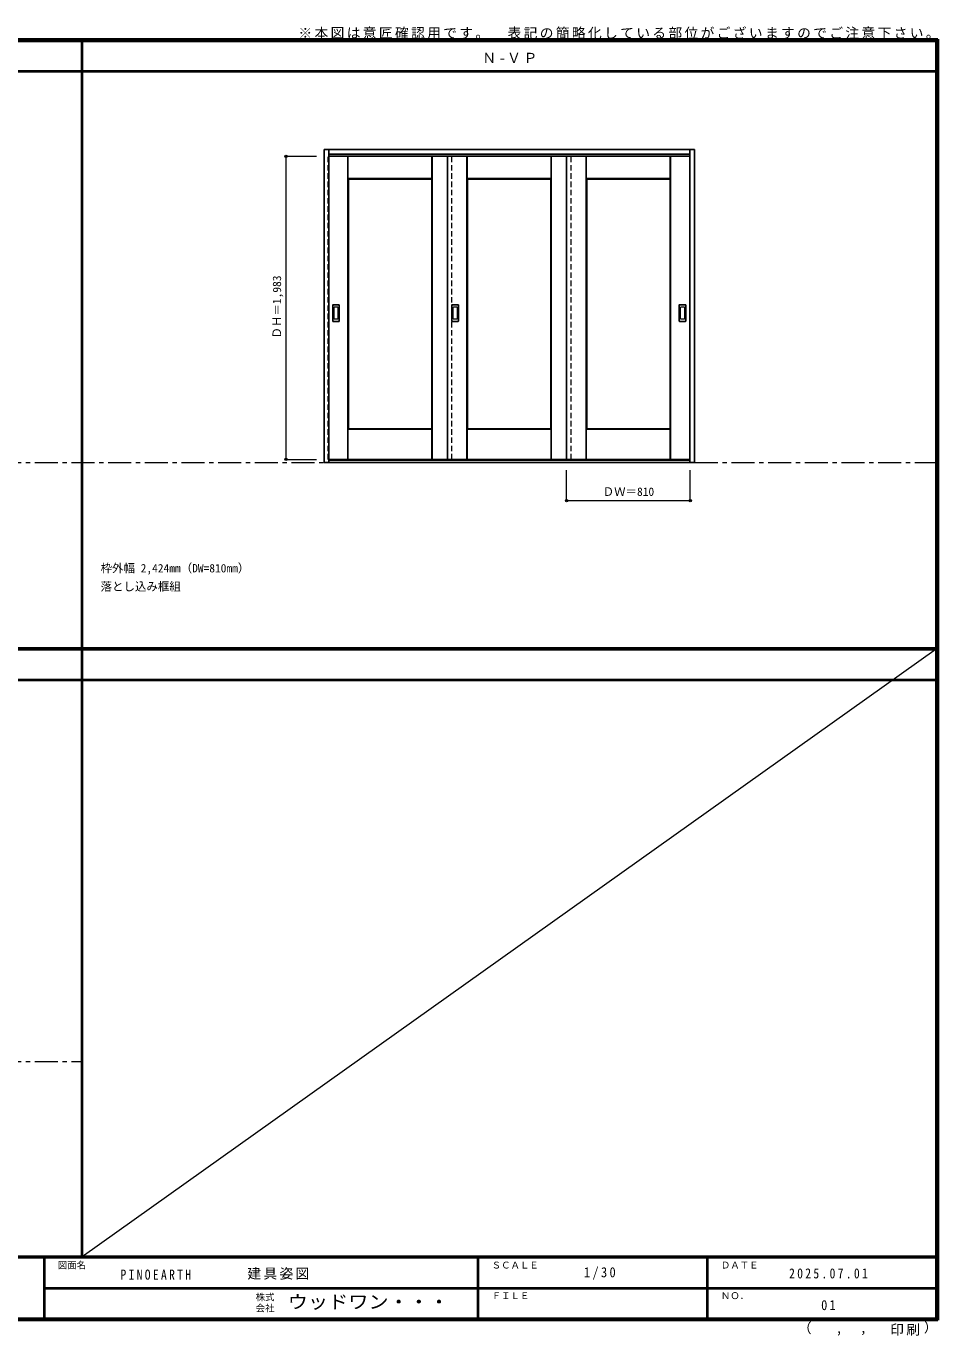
# Model space of a CAD drawing. Units: millimetres, scale not verified. Extents: x -6000 to 5700, y -4307 to 4260.
# Drawn here: x -267 to 5700, y -4307 to 4260 of the extents above; entities that cross this region are included whole.
import ezdxf
from ezdxf.enums import TextEntityAlignment as Align

# ---------------------------------------------------------------- set-up
doc = ezdxf.new("R2010")
doc.units = ezdxf.units.MM
doc.header["$LTSCALE"] = 30
doc.header["$PDMODE"] = 32
doc.header["$PDSIZE"] = 15
doc.linetypes.add('CHAIN1', pattern=[8, 5, -1, 1, -1])
doc.linetypes.add('DASHED1', pattern=[1.8, 1.2, -0.6])
for name, color, linetype, lineweight in [('0-2_扉', 4, 'DASHED1', 9), ('0-3_仕上げ', 7, 'Continuous', 18), ('0-4_枠', 3, 'Continuous', 25), ('0-6_引手', 7, 'Continuous', 18), ('0-A_文字', 7, 'CHAIN1', 18), ('0-B_寸法', 7, 'Continuous', 9), ('F-0_補助線', 7, 'Continuous', 18), ('F-1_枠', 6, 'Continuous', 40)]:
    doc.layers.add(name, color=color, linetype=linetype, lineweight=lineweight)
doc.layers.add('F-A_文字', color=7, linetype='Continuous')
doc.styles.add('ＭＳ ゴシック', font='')
doc.styles.get('ＭＳ ゴシック').set_extended_font_data('MS Gothic')

msp = doc.modelspace()

# ---------------------------------------------------------------- linework, layer by layer
at = {"layer": '0-2_扉'}
for p, q in [((1710, 3409), (1713, 3409)), ((2520, 1426), (2520, 3409)), ((3300, 1426), (3300, 3409)), ((4080, 3409), (4077, 3409))]:
    msp.add_line(p, q, dxfattribs=at)
at = {"layer": '0-2_扉', "color": 3, "linetype": 'Continuous', "lineweight": 25}
for p, q in [((1713, 3409), (4077, 3409)), ((2490, 3409), (2490, 1426)), ((3270, 1426), (3270, 3409)), ((1713, 1426), (4077, 1426))]:
    msp.add_line(p, q, dxfattribs=at)
at = {"layer": '0-2_扉'}
for points in [[(1713, 1426), (1710, 1426), (1710, 3409)], [(4077, 1426), (4080, 1426), (4080, 3409)]]:
    msp.add_lwpolyline(points, dxfattribs=at)
at = {"layer": '0-3_仕上げ'}
for p, q in [((1838, 1426), (1838, 3409)), ((1839.5, 3261.5), (1839.5, 3409)), ((1841, 3263), (1841, 3409)), ((2389, 3263), (2389, 3409)), ((2390.5, 3261.5), (2390.5, 3409)), ((2392, 1426), (2392, 3409)), ((2618, 1426), (2618, 3409)), ((2619.5, 3261.5), (2619.5, 3409)), ((2621, 3263), (2621, 3409)), ((3169, 3263), (3169, 3409)), ((3170.5, 3261.5), (3170.5, 3409)), ((3172, 1426), (3172, 3409)), ((3398, 1426), (3398, 3409)), ((3399.5, 3261.5), (3399.5, 3409)), ((3401, 3263), (3401, 3409)), ((3949, 3263), (3949, 3409)), ((3950.5, 3261.5), (3950.5, 3409)), ((3952, 1426), (3952, 3409)), ((1841, 3263), (1839.5, 3261.5)), ((1842, 3259), (1839.5, 3261.5)), ((2389, 3263), (1841, 3263)), ((2390.5, 3261.5), (2388, 3259)), ((2389, 3263), (2390.5, 3261.5)), ((2621, 3263), (2619.5, 3261.5)), ((2622, 3259), (2619.5, 3261.5)), ((3169, 3263), (2621, 3263)), ((3170.5, 3261.5), (3168, 3259)), ((3169, 3263), (3170.5, 3261.5)), ((3401, 3263), (3399.5, 3261.5)), ((3402, 3259), (3399.5, 3261.5)), ((3949, 3263), (3401, 3263)), ((3950.5, 3261.5), (3948, 3259)), ((3949, 3263), (3950.5, 3261.5)), ((1839.5, 1426), (1839.5, 1623.5)), ((1841, 1426), (1841, 1622)), ((2388, 1626), (2390.5, 1623.5)), ((2389, 1622), (2390.5, 1623.5)), ((2390.5, 1426), (2390.5, 1623.5)), ((2619.5, 1426), (2619.5, 1623.5)), ((2621, 1426), (2621, 1622)), ((3168, 1626), (3170.5, 1623.5)), ((3169, 1622), (3170.5, 1623.5)), ((3170.5, 1426), (3170.5, 1623.5)), ((3399.5, 1426), (3399.5, 1623.5)), ((3401, 1426), (3401, 1622)), ((3948, 1626), (3950.5, 1623.5)), ((3949, 1622), (3950.5, 1623.5)), ((3950.5, 1426), (3950.5, 1623.5))]:
    msp.add_line(p, q, dxfattribs=at)
at = {"layer": '0-3_仕上げ', "color": 3, "lineweight": 25}
for p, q in [((1842, 1626), (1842, 3259)), ((2388, 3259), (1842, 3259)), ((2388, 1626), (2388, 3259)), ((2622, 1626), (2622, 3259)), ((3168, 3259), (2622, 3259)), ((3168, 1626), (3168, 3259)), ((3402, 1626), (3402, 3259)), ((3948, 3259), (3402, 3259)), ((3948, 1626), (3948, 3259)), ((2388, 1626), (1842, 1626)), ((3168, 1626), (2622, 1626)), ((3948, 1626), (3402, 1626))]:
    msp.add_line(p, q, dxfattribs=at)
at = {"layer": '0-3_仕上げ'}
for points in [[(2389, 1426), (2389, 1622), (1841, 1622), (1839.5, 1623.5), (1842, 1626)], [(3169, 1426), (3169, 1622), (2621, 1622), (2619.5, 1623.5), (2622, 1626)], [(3949, 1426), (3949, 1622), (3401, 1622), (3399.5, 1623.5), (3402, 1626)]]:
    msp.add_lwpolyline(points, dxfattribs=at)
at = {"layer": '0-4_枠'}
for p, q in [((1683, 3453), (4107, 3453)), ((1683, 1406), (1683, 3453)), ((1713, 1406), (1713, 3453)), ((4077, 1406), (4077, 3453)), ((4107, 1406), (4107, 3453)), ((1713, 3423), (4077, 3423)), ((4107, 1406), (1683, 1406)), ((4077, 1421), (1713, 1421))]:
    msp.add_line(p, q, dxfattribs=at)
at = {"layer": '0-6_引手', "color": 3, "lineweight": 25}
for p, q in [((1740, 2330), (1740, 2437)), ((1780.5, 2438.5), (1741.5, 2438.5)), ((1782, 2437), (1782, 2330)), ((2520, 2330), (2520, 2437)), ((2560.5, 2438.5), (2521.5, 2438.5)), ((2562, 2437), (2562, 2330)), ((4008, 2330), (4008, 2437)), ((4048.5, 2438.5), (4009.5, 2438.5)), ((4050, 2437), (4050, 2330)), ((1780.5, 2328.5), (1741.5, 2328.5)), ((2560.5, 2328.5), (2521.5, 2328.5)), ((4048.5, 2328.5), (4009.5, 2328.5))]:
    msp.add_line(p, q, dxfattribs=at)
at = {"layer": '0-6_引手'}
for p, q in [((1748.5, 2346), (1748.5, 2421)), ((1772, 2422.5), (1750, 2422.5)), ((1773.5, 2421), (1773.5, 2346)), ((2528.5, 2346), (2528.5, 2421)), ((2552, 2422.5), (2530, 2422.5)), ((2553.5, 2421), (2553.5, 2346)), ((4016.5, 2346), (4016.5, 2421)), ((4040, 2422.5), (4018, 2422.5)), ((4041.5, 2421), (4041.5, 2346)), ((1772, 2344.5), (1750, 2344.5)), ((2552, 2344.5), (2530, 2344.5)), ((4040, 2344.5), (4018, 2344.5))]:
    msp.add_line(p, q, dxfattribs=at)
at = {"layer": '0-6_引手', "color": 3, "lineweight": 25}
for centre, start, end in [((1741.5, 2437), 90, 180), ((1780.5, 2437), 0, 90), ((2521.5, 2437), 90, 180), ((2560.5, 2437), 0, 90), ((4009.5, 2437), 90, 180), ((4048.5, 2437), 0, 90), ((1741.5, 2330), 180, 270), ((1780.5, 2330), 270, 0), ((2521.5, 2330), 180, 270), ((2560.5, 2330), 270, 0), ((4009.5, 2330), 180, 270), ((4048.5, 2330), 270, 0)]:
    msp.add_arc(centre, 1.5, start, end, dxfattribs=at)
at = {"layer": '0-6_引手'}
for centre, start, end in [((1750, 2421), 90, 180), ((1772, 2421), 0, 90), ((2530, 2421), 90, 180), ((2552, 2421), 0, 90), ((4018, 2421), 90, 180), ((4040, 2421), 0, 90), ((1750, 2346), 180, 270), ((1772, 2346), 270, 0), ((2530, 2346), 180, 270), ((2552, 2346), 270, 0), ((4018, 2346), 180, 270), ((4040, 2346), 270, 0)]:
    msp.add_arc(centre, 1.5, start, end, dxfattribs=at)
at = {"layer": '0-A_文字'}
for p, q in [((-5490, 1406), (5690, 1406)), ((-5490, -2513.25), (100, -2513.25))]:
    msp.add_line(p, q, dxfattribs=at)
at = {"layer": '0-B_寸法', "color": 4}
for p, q in [((1433, 3409), (1433, 1426)), ((1433, 3409), (1633, 3409)), ((1433, 1426), (1633, 1426)), ((3270, 1156), (3270, 1356)), ((4080, 1156), (4080, 1356)), ((4080, 1156), (3270, 1156))]:
    msp.add_line(p, q, dxfattribs=at)
at = {"layer": '0-B_寸法'}
for p in [(1433, 3409), (1433, 1426), (3270, 1156), (4080, 1156)]:
    msp.add_point(p, dxfattribs=at)
at = {"layer": 'F-0_補助線'}
msp.add_line((5690, 184.5), (100, -3790), dxfattribs=at)
at = {"layer": 'F-1_枠'}
for p, q in [((-6000, 4175), (5700, 4175)), ((-6000, 4170), (5700, 4170)), ((-6000, 4165), (5700, 4165)), ((100, -3790), (100, 4175)), ((5690, 4175), (5690, -4205)), ((5695, 4175), (5695, -4205)), ((5700, 4175), (5700, -4205)), ((-6000, 3965), (5700, 3965)), ((-6000, 190.5), (5700, 190.5)), ((-6000, 187.5), (5700, 187.5)), ((-6000, 184.5), (5700, 184.5)), ((-6000, -15.5), (5700, -15.5)), ((5700, -3790), (-6000, -3790)), ((5700, -3795), (-6000, -3795)), ((-150, -3795), (-150, -4195)), ((2690, -3795), (2690, -4195)), ((4190, -3795), (4190, -4195)), ((-150, -3995), (5690, -3995.01)), ((5700, -4195), (-6000, -4195)), ((5700, -4200), (-6000, -4200)), ((5700, -4205), (-6000, -4205))]:
    msp.add_line(p, q, dxfattribs=at)

# ---------------------------------------------------------------- texts
at = {"layer": '0-A_文字', "style": 'ＭＳ ゴシック'}
for s, p in [('枠外幅 2,424mm（DW=810mm）', (220, 670.5)), ('落とし込み框組', (220, 550.5))]:
    msp.add_text(s, height=54.99, dxfattribs=at).set_placement(p, align=Align.BOTTOM_LEFT)
at = {"layer": '0-A_文字', "char_height": 65.98, "attachment_point": 7, "style": 'ＭＳ ゴシック'}
for s, insert in [('\\T1.17;※本図は意匠確認用です。\u3000表記の簡略化している部位がございますのでご注意下さい。', (1515, 4175)), ('\\T1.2;Ｎ-ＶＰ', (2718.75, 4020))]:
    msp.add_mtext(s, dxfattribs=dict(at, insert=insert))
at = {"layer": '0-B_寸法', "style": 'ＭＳ ゴシック'}
msp.add_text('ＤＨ＝1,983', height=54.99, rotation=90, dxfattribs=at).set_placement((1418, 2217.25), align=Align.BOTTOM_LEFT)
msp.add_text('ＤＷ＝810', height=54.99, dxfattribs=at).set_placement((3506.25, 1171), align=Align.BOTTOM_LEFT)
at = {"layer": 'F-A_文字', "style": 'ＭＳ ゴシック'}
for s, height, p in [('図面名', 43.99, (-60, -3880)), ('ＳＣＡＬＥ', 43.99, (2780, -3880)), ('ＤＡＴＥ', 43.99, (4280, -3880)), ('株式', 43.99, (1235, -4089)), ('ＦＩＬＥ', 43.99, (2780, -4080)), ('ＮＯ．', 43.99, (4280, -4080)), ('会社', 43.99, (1235, -4161)), ('（', 65.98, (4784.03, -4308.31)), (',', 65.98, (5031.28, -4308.31)), (',', 65.98, (5190.2, -4305.53)), ('）', 65.98, (5608.4, -4304.13))]:
    msp.add_text(s, height=height, dxfattribs=at).set_placement(p, align=Align.BOTTOM_LEFT)
at = {"layer": 'F-A_文字', "style": 'ＭＳ ゴシック', "width": 1.1}
msp.add_text('ウッドワン・・・', height=87.98, dxfattribs=at).set_placement((1445, -4155), align=Align.BOTTOM_LEFT)
at = {"layer": 'F-A_文字', "char_height": 65.98, "attachment_point": 7, "style": 'ＭＳ ゴシック'}
for s, insert in [('\\T1.38;\\W0.9;1/30', (3383.75, -3940)), ('\\T1.39;\\W0.85;PINOEARTH', (350, -3940.79)), ('\\T1.17;建具姿図', (1180.42, -3940)), ('\\T1.39;\\W0.85;2025.07.01', (4726.25, -3932.5)), ('\\T1.36;\\W0.9;01', (4936.25, -4140)), ('\\T1.17;印刷', (5388.15, -4306.92))]:
    msp.add_mtext(s, dxfattribs=dict(at, insert=insert))

doc.saveas('drawing.dxf')
